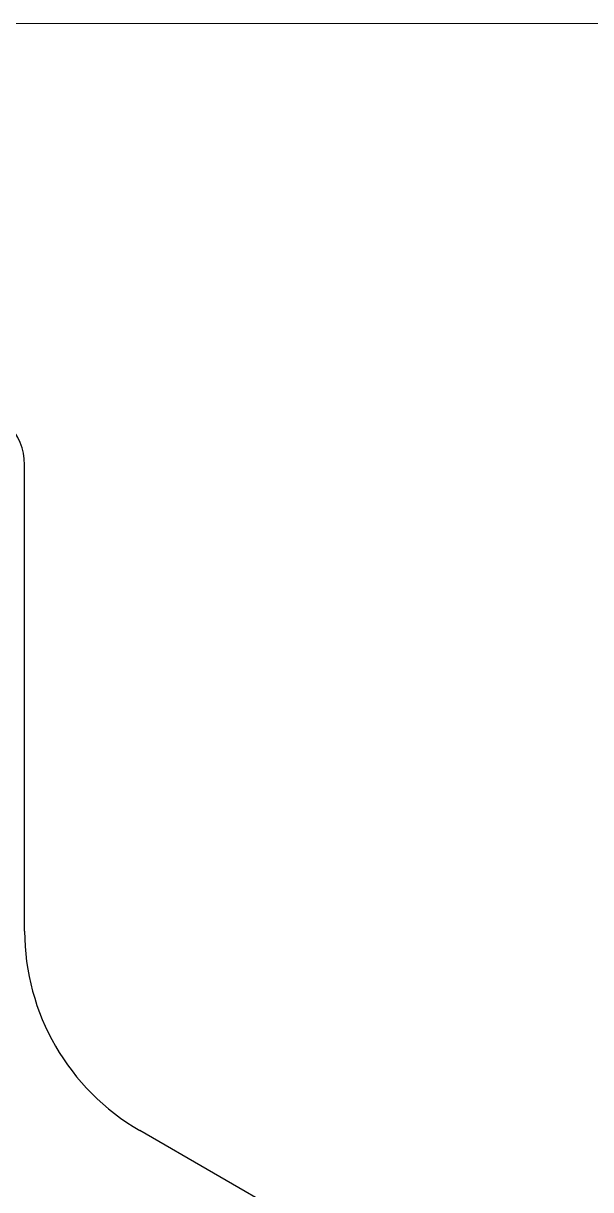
# Model space of a CAD drawing. Header units: millimetres. Extents: x 1993 to 4093, y 1262 to 2017.
# Drawn here: x 3212.1 to 3241.7, y 1401.3 to 1462.1 of the extents above; entities that cross this region are included whole.
import ezdxf

# ---------------------------------------------------------------- set-up
doc = ezdxf.new("R2010")
doc.units = ezdxf.units.MM
doc.layers.add('FLR CARPET', color=254, linetype='Continuous', lineweight=15)
doc.layers.add('WORKSTATION - Y SHAPED', color=251, linetype='Continuous', lineweight=25)

# ---------------------------------------------------------------- blocks, each defined once
blk = doc.blocks.new('WORKSTAION HEXA 4FT')
at = {"layer": 'WORKSTATION - Y SHAPED'}
for p, q in [((-7.856, 5.713), (-7.856, 30)), ((18.99, -16.715), (-1.856, -4.679))]:
    blk.add_line(p, q, dxfattribs=at)
for centre, radius, start, end in [((-10.856, 30), 3, 0, 90), ((4.144, 5.713), 12, 180, 240)]:
    blk.add_arc(centre, radius, start, end, dxfattribs=at)

msp = doc.modelspace()

# ---------------------------------------------------------------- linework, layer by layer
at = {"layer": 'FLR CARPET', "ltscale": 25}
msp.add_lwpolyline([(2925.197, 1462.088), (3243.197, 1462.088), (3243.197, 1438.154), (3255.197, 1438.154), (3255.197, 1462.088), (3386.197, 1462.088)], dxfattribs=at)

# ---------------------------------------------------------------- block references
at = {"layer": 'WORKSTATION - Y SHAPED'}
msp.add_blockref('WORKSTAION HEXA 4FT', (3220.061, 1409.088), dxfattribs=at)

doc.saveas('drawing.dxf')
